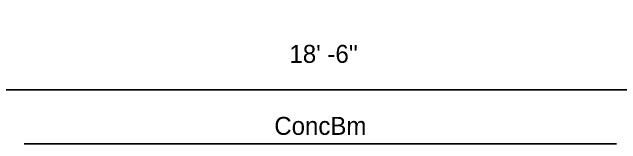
# Model space of a CAD drawing. Extents: x -38 to 2998, y -195 to 11529.
# Drawn here: x 359 to 562.4, y 6720 to 6764 of the extents above; entities that cross this region are included whole.
import ezdxf
from ezdxf.enums import TextEntityAlignment as Align

# ---------------------------------------------------------------- set-up
doc = ezdxf.new("R2010")
doc.units = 0
doc.header["$MEASUREMENT"] = 0
doc.layers.get('0').update_dxf_attribs({"linetype": 'CONTINUOUS'})
for name, color, linetype in [('CENTERLINES', 7, 'CONTINUOUS'), ('DIMENSIONS', 4, 'CONTINUOUS'), ('TEXT', 5, 'CONTINUOUS')]:
    doc.layers.add(name, color=color, linetype=linetype)
doc.dimstyles.get("Standard").update_dxf_attribs({"dimtxt": 0.18, "dimasz": 0.18, "dimexe": 0.18, "dimexo": 0.0625, "dimgap": 0.09, "dimtad": 0, "dimtih": 1, "dimtoh": 1, "dimdec": 4, "dimzin": 0, "dimtxsty": 'STANDARD', "dimcen": 0.09, "dimazin": 3, "dimtfac": 1, "dimtdec": 4, "dimtofl": 0, "dimtmove": 0, "dimatfit": 3, "dimtolj": 1, "dimtzin": 0})

# ---------------------------------------------------------------- blocks, each defined once
blk = doc.blocks.new('*D3705')
at = {"color": 1, "linetype": 'BYBLOCK'}
for points in [[(355.77, 6742.77), (354.71, 6741.71), (347.29, 6734.29), (346.23, 6733.23)], [(577.77, 6742.77), (576.71, 6741.71), (569.29, 6734.29), (568.23, 6733.23)]]:
    blk.add_solid(points, dxfattribs=at)
at = {"layer": 'DIMENSIONS', "color": 9, "linetype": 'BYBLOCK'}
for p, q in [((351, 6738), (351, 6756)), ((573, 6738), (573, 6756))]:
    blk.add_line(p, q, dxfattribs=at)
at = {"layer": 'DIMENSIONS', "color": 0, "linetype": 'BYBLOCK'}
blk.add_line((351, 6738), (573, 6738), dxfattribs=at)
at = {"layer": 'DIMENSIONS', "color": 0, "linetype": 'BYBLOCK', "insert": (462, 6750), "char_height": 6, "attachment_point": 5}
blk.add_mtext("\\A1; 18' -6''", dxfattribs=at)

msp = doc.modelspace()

# ---------------------------------------------------------------- linework, layer by layer
at = {"layer": 'CENTERLINES', "color": 0, "linetype": 'CONTINUOUS'}
msp.add_line((363, 6720), (561, 6720), dxfattribs=at)

# ---------------------------------------------------------------- texts
at = {"layer": 'TEXT', "color": 0}
msp.add_text('ConcBm', height=6, dxfattribs=at).set_placement((462, 6726), align=Align.MIDDLE)

# ---------------------------------------------------------------- dimensions: what is measured, and where the dimension line sits
at = {"layer": 'DIMENSIONS'}
dim = msp.add_linear_dim(base=(573, 6738), p1=(351, 6726), p2=(573, 6726), dimstyle='STANDARD', dxfattribs=at)
dim.commit()
dim.dimension.update_dxf_attribs({"geometry": '*D3705', "text_midpoint": (462, 6726)})

doc.saveas('drawing.dxf')
